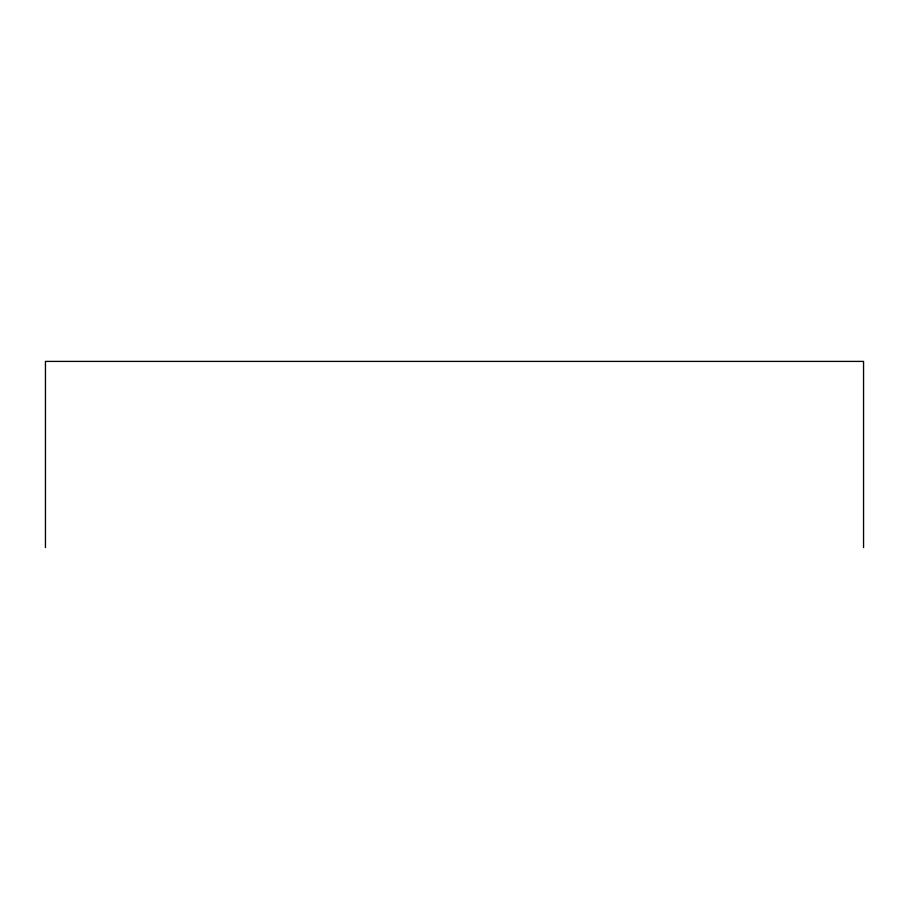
<?xml version="1.0" encoding="UTF-8"?>
<svg xmlns="http://www.w3.org/2000/svg" width="909" height="909" viewBox="0 0 909 909"><rect width="100%" height="100%" fill="white"/><g stroke="black" fill="none" stroke-linecap="round" stroke-linejoin="round"><path stroke-width="1.36" d="M863.55 547.593L863.55 361.407L45.45 361.407L45.45 547.593"/></g></svg>
